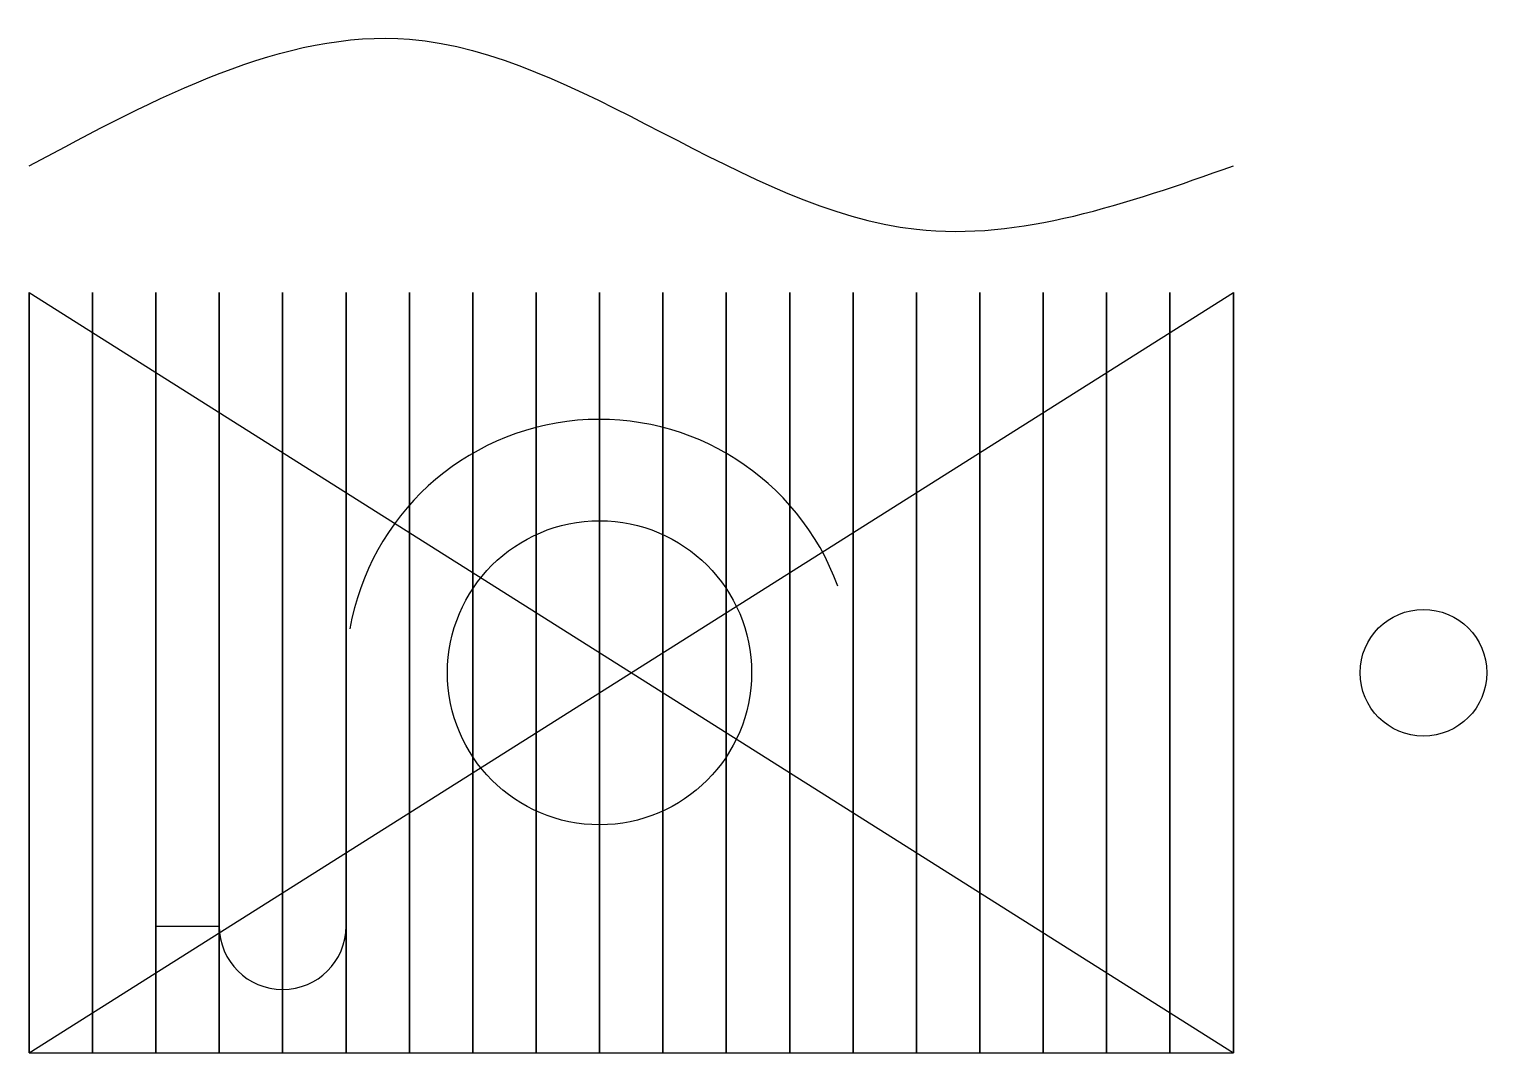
# Model space of a CAD drawing. Header units: millimetres. Extents: x 0 to 115, y 0 to 81.
import ezdxf

# ---------------------------------------------------------------- set-up
doc = ezdxf.new("R2010")
doc.units = ezdxf.units.MM

# ---------------------------------------------------------------- blocks, each defined once
blk = doc.blocks.new('UnverifiedBlock')
blk.add_circle((0, 0), 5)

msp = doc.modelspace()

# ---------------------------------------------------------------- linework, layer by layer
for p, q in [((0, 0), (0, 60)), ((0, 60), (0, 0)), ((0, 0), (95, 60)), ((0, 60), (95, 0)), ((5, 0), (5, 60)), ((5, 60), (5, 0)), ((10, 0), (10, 60)), ((10, 60), (10, 0)), ((15, 0), (15, 60)), ((15, 60), (15, 0)), ((20, 0), (20, 60)), ((20, 60), (20, 0)), ((25, 0), (25, 60)), ((25, 60), (25, 0)), ((30, 0), (30, 60)), ((30, 60), (30, 0)), ((35, 0), (35, 60)), ((35, 60), (35, 0)), ((40, 0), (40, 60)), ((40, 60), (40, 0)), ((45, 0), (45, 60)), ((45, 60), (45, 0)), ((50, 0), (50, 60)), ((50, 60), (50, 0)), ((55, 0), (55, 60)), ((55, 60), (55, 0)), ((60, 0), (60, 60)), ((60, 60), (60, 0)), ((65, 0), (65, 60)), ((65, 60), (65, 0)), ((70, 0), (70, 60)), ((70, 60), (70, 0)), ((75, 0), (75, 60)), ((75, 60), (75, 0)), ((80, 0), (80, 60)), ((80, 60), (80, 0)), ((85, 0), (85, 60)), ((85, 60), (85, 0)), ((90, 0), (90, 60)), ((90, 60), (90, 0)), ((95, 0), (95, 60)), ((95, 60), (95, 0)), ((5, 5), (5, 5)), ((0, 0), (95, 0))]:
    msp.add_line(p, q)
msp.add_lwpolyline([(10, 10), (15, 10, 1), (25, 10)], format="xyb")
msp.add_circle((45, 30), 12)
msp.add_arc((45, 30), 20, 20, 170)
msp.add_spline([(0, 70), (30, 80), (70, 65), (95, 70)], degree=3)

# ---------------------------------------------------------------- block references
msp.add_blockref('UnverifiedBlock', (110, 30))

doc.saveas('drawing.dxf')
